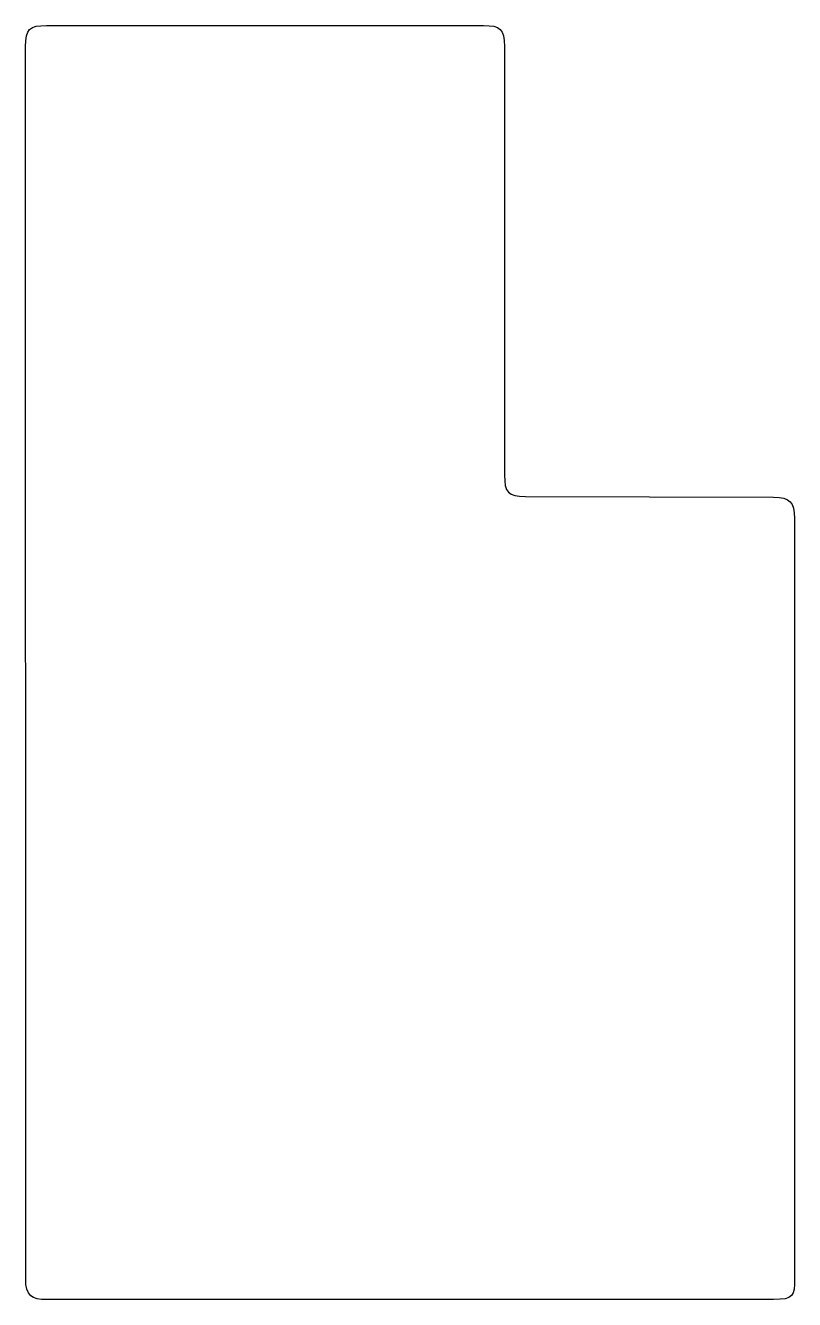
# Model space of a CAD drawing. Extents: x 11.1 to 47.6, y 0 to 60.5.
import ezdxf

# ---------------------------------------------------------------- set-up
doc = ezdxf.new("R2010")
doc.units = 0
doc.layers.add('Layer_1', color=7, linetype='CONTINUOUS')

msp = doc.modelspace()

# ---------------------------------------------------------------- linework, layer by layer
at = {"layer": 'Layer_1', "color": 7}
for points in [[(12.130003, 60.452), (32.862003, 60.452)], [(11.140217, 1.028), (11.129987, 59.452)], [(33.862003, 59.452), (33.862003, 39.123)], [(34.862003, 38.11996), (46.625003, 38.07996)], [(47.625003, 37.07701), (47.625003, 1.02801)], [(46.625003, 0.02793), (12.140003, 0.02789)]]:
    msp.add_lwpolyline(points, dxfattribs=at)
msp.add_lwpolyline([(11.14022, 1.028)], close=True, dxfattribs=at)
for points in [[(11.129987, 59.452), (11.129987, 60.27627), (11.326656, 60.452), (12.130003, 60.452)], [(32.862003, 60.452), (33.655739, 60.452), (33.862003, 60.2806), (33.862003, 59.452)], [(33.862003, 39.123), (33.862003, 38.31894), (34.017377, 38.11996), (34.862003, 38.11996)], [(46.625003, 38.07996), (47.423101, 38.07996), (47.625003, 37.83253), (47.625003, 37.07701)], [(12.140003, 0.02789), (11.438141, 0.02789), (11.140353, 0.17903), (11.14022, 1.028)], [(47.625003, 1.02801), (47.625003, 0.19957), (47.578543, 0.02793), (46.625003, 0.02793)]]:
    msp.add_open_spline(points, degree=3, dxfattribs=at)

doc.saveas('drawing.dxf')
